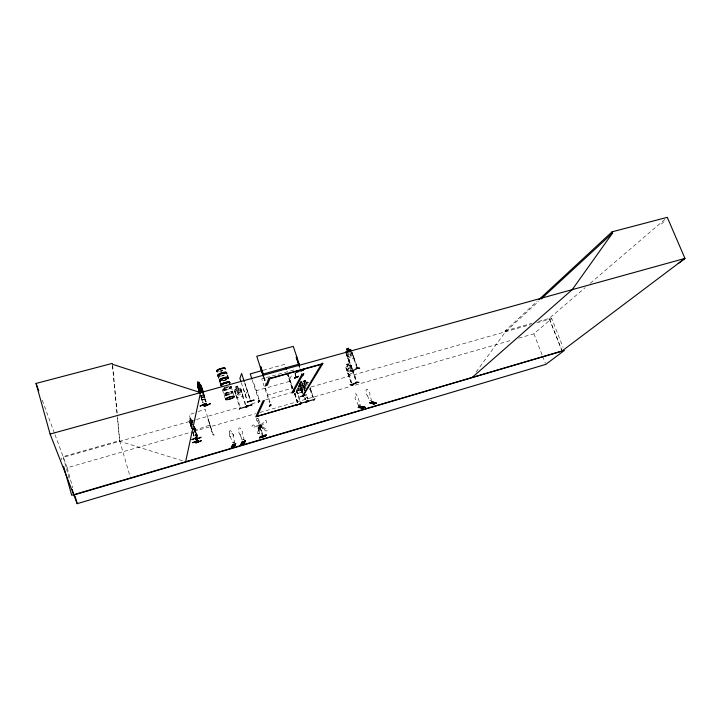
<?xml version="1.0" encoding="UTF-8"?>
<svg xmlns="http://www.w3.org/2000/svg" width="721" height="721" viewBox="0 0 721 721"><rect width="100%" height="100%" fill="white"/><g stroke="black" fill="none" stroke-linecap="round" stroke-linejoin="round"><path stroke-width="0.54" stroke-dasharray="3.6 2.7" d="M193.994 429.977L193.994 428.472M243.112 439.756L243.437 439.468M234.046 442.343L233.568 442.532L234.055 442.46M233.928 442.207L233.694 442.207M310.048 389.809L310.084 387.736M310.156 387.727L310.129 389.836M302.505 389.908L302.478 391.963L297.944 393.305L302.559 391.999L302.586 389.881M225.466 399.182L221.735 387.465M203.926 397.613L203.971 395.892M203.169 395.667L203.214 393.945M242.355 396.162L242.427 393.927M234.082 396.226L231.234 386.934M232.865 392.278A4.65 1.018 -17.6 0 1 225.889 395.144A4.65 1.018 -17.6 0 1 226.565 393.098A4.65 1.018 -17.6 0 1 232.865 392.278L232.874 392.206M359.437 405.166L358.95 405.157M359.301 405.076L358.806 405.328M370.089 400.75L370.17 400.642M192.146 423.533L192.237 421.361L190.732 421.235L191.858 424.912M231.243 387.321L231.279 387.33A4.641 1.045 -17.5 0 1 224.303 390.178A4.641 1.045 -17.5 0 1 224.97 388.096A4.641 1.045 -17.5 0 1 231.27 387.303L230.999 386.555M259.452 426.769C261.101 426.769 259.2 425.192 259.893 426.949M349.045 354.029C347.522 358.184 350 357.742 349.595 354.299C351.379 357.265 353.218 354.993 349.802 353.687M264.76 429.464L264.706 429.671A1.289 1.244 25.7 0 0 266.184 430.96A1.289 1.244 25.7 0 0 267.23 429.355A1.289 1.244 25.7 0 0 265.409 428.589L260.849 425.85L260.317 426.67L264.742 429.5L260.335 426.634M298.458 387.33L298.882 385.347M306.614 385.51C308.417 382.563 305.83 382.004 306.037 385.185L303.838 383.86L305.803 385.726L305.614 388.358M298.224 387.88C296.25 391.034 299.17 391.458 298.782 388.186C300.594 391.052 302.369 389.295 299.035 387.664L299.224 385.131M191.254 426.787L189.488 421.208L189.65 420.505L190.47 420.514L189.92 418.622M301.008 388.61L300.549 390.44L298.719 390.962L297.214 389.682M259.227 431.537L259.389 431.609A1.289 1.253 23.5 0 1 259.236 433.528A1.289 1.253 23.5 0 1 257.334 433.015A1.289 1.253 23.5 0 1 258.145 431.275L259.605 426.309C261.732 425.94 257.478 428.905 258.118 431.302A1.289 1.253 23.5 0 0 257.316 433.051A1.289 1.253 23.5 0 0 259.218 433.564A1.289 1.253 23.5 0 0 259.362 431.645L260.533 426.562M258.316 431.248L260.299 426.444L259.893 427.075M234.613 391.422L235.208 391.251L240.643 408.347M351.064 382.653L345.927 367.746L346.278 366.809L350.37 365.024M237.642 386.114L235.497 386.69L236.164 388.799L234.695 389.205L234.253 390.142L239.363 406.383M236.263 388.826L235.406 389.818L236.659 393.72L238.272 395.09L240.273 394.522L240.814 392.557L239.561 388.664L238.263 388.268L237.651 386.095M236.046 395.739L237.371 397.641L242.427 396.199L242.499 393.918L240.697 388.313L239.705 387.79L238.309 388.195M237.371 397.641L236.118 395.694M241.012 389.691L240.417 389.854L245.194 404.724M245.356 395.369L247.159 390.665M244.978 383.896L250.241 399.443L245.203 383.833M243.473 388.565L247.069 399.912M229.305 431.942L229.314 431.915A0.973 0.946 14.2 0 1 229.954 430.734A0.973 0.946 14.2 0 1 231.18 431.383L231.783 433.375A1.956 1.893 14.4 0 1 233.081 436.124L234.92 443.28M253.576 384.185L254.189 383.951L259.163 399.425M230.459 436.863L230.45 436.89A1.956 1.893 14.4 0 1 229.927 433.907L229.936 433.88A1.956 1.893 14.4 0 0 230.459 436.863L232.685 442.829M231.783 433.375L231.801 433.348A1.956 1.893 14.4 0 1 233.09 436.097L233.09 436.097M359.364 405.373L359.139 405.22M233.289 442.225L234.145 441.973M308.408 382.536L307.488 382.049L302.928 383.347L302.532 384.212L303.856 387.718L302.027 388.24M302.604 384.212L302.937 383.329M244.374 440.504L242.526 433.348A1.947 1.893 17.6 0 0 241.238 430.599L240.616 428.644A0.973 0.946 17.3 0 0 239.399 428.004A0.973 0.946 17.3 0 0 238.759 429.175L239.372 431.167A1.947 1.893 17.6 0 0 239.913 434.105L242.139 440.053M265.598 388.592L265.004 388.808L265.598 388.592L270.06 402.408M242.743 439.477L243.608 439.206M254.432 425.787L254.369 425.597A1.289 1.253 21.6 0 0 252.413 425.345A1.289 1.253 21.6 0 0 252.539 427.265A1.289 1.253 21.6 0 0 254.459 426.85L259.74 426.471L259.677 425.534L254.45 425.75M257.604 420.956L257.433 420.947A1.289 1.244 22.6 0 1 256.397 419.298A1.289 1.244 22.6 0 1 258.235 418.595A1.289 1.244 22.6 0 1 258.641 420.478C260.011 421.361 261.552 430.329 259.154 425.787L260.425 425.309L259.506 425.669L257.622 420.92M289.671 379.156L292.086 374.469M257.992 428.031L258.343 427.373L262.074 426.291L261.84 427.328L257.992 428.031L261.723 426.949L262.074 426.291M259.29 427.589L258.875 426.318L260.38 425.435M259.154 425.787L259.254 427.661M258.118 428.4L258.343 427.373M260.506 427.238L260.2 425.769L260.47 427.31M260.84 426.093L265.022 422.966A1.28 1.244 24.9 0 0 266.725 422.055A1.28 1.244 24.9 0 0 265.463 420.559A1.28 1.244 24.9 0 0 264.201 421.983L260.245 425.327L260.858 426.057M261.128 426.607A1.127 1.091 23.7 0 0 260.119 424.957A1.127 1.091 23.7 0 0 259.19 426.607A1.127 1.091 23.7 0 0 261.128 426.607L261.173 426.517A1.127 1.091 23.7 0 0 260.173 424.867A1.127 1.091 23.7 0 0 259.236 426.517A1.127 1.091 23.7 0 0 261.173 426.517M294.907 394.892L299.918 385.996M296.682 391.566L297.935 393.324M304.875 388.439L302.892 386.447C304.812 383.428 301.973 382.995 302.315 386.114L299.909 384.203L298.638 384.563M301.775 392.134L299.125 386.177M304.271 382.95L303.622 381.021L305.578 380.472L306.218 382.418L307.371 382.851M305.569 380.49L303.613 381.039M302.919 391.161L300.819 384.626L302.649 384.104L304.659 390.656L302.892 385.393M306.227 382.4L305.533 380.553M307.479 382.067L308.399 382.554M304.289 389.385L305.524 391.161M476.112 372.072L505.43 331.894L538.542 301.342M299.837 384.897L300.603 383.978L299.963 382.022L301.784 381.526M505.43 331.894L505.07 330.948L537.181 301.216M661.31 224.06L666.159 219.887M538.488 321.467L549.267 318.412L585.182 287.643M590.319 283.254L667.276 217.327M518.723 338.167L533.882 333.814L551.745 318.61L563.11 347.396M353.254 355.714L353.344 358.067L349.027 360.094L347.783 358.301M262.588 436.367L259.776 427.643L260.2 427.445L262.723 434.213M260.533 427.427L259.776 427.643M193.003 423.092L191.056 418.577L191.588 420.622M189.596 420.532L192.435 420.613M190.416 420.541L191.263 424.903L192.345 426.481M189.488 421.208L191.732 428.788M191.606 420.559L193.066 421.244M192.372 420.568L193.03 421.271M190.921 426.787L189.776 422.425M189.929 422.506L191.425 426.706M346.278 366.809L347.468 366.259L346.765 364.321L348.522 363.519L349.198 365.556M346.801 364.321L348.558 363.528M191.056 426.517L192.038 428.472L194.832 428.481L194.643 426.49M349.234 365.466L350.37 364.952L351.226 365.349L356.462 380.318M346.549 369.576L351.839 367.187M347.756 372.955L348.937 374.641L353.11 372.784L353.047 370.576M348.937 374.641L353.11 372.784M200.78 395.414L201.853 397.695L204.701 397.983L204.485 395.784L204.701 397.983M203.818 393.783L205.395 399.966L203.277 391.791M191.245 424.11L190.596 422.109L191.561 422.218M191.2 424.038L192.137 428.292M194.922 430.104L195.148 431.924M369.864 400.588L370.648 400.272M222.798 370.36L220.572 371.126A4.569 1.109 -17.4 0 0 222.789 370.342M191.957 425.877L191.651 423.515L190.209 421.262L191.75 423.074L191.849 421.262L192.976 424.912M194.183 412.971L189.19 414.683L192.11 424.173M198.185 411.601L205.188 409.195L212.668 433.069M194.066 430.491L210.117 424.984M212.037 432.113L208.18 418.775M259.398 427.391L260.614 427.039M258.46 427.751L262.192 426.67M195.454 419.802L63.313 457.33L67.179 467.767L192.786 431.717M193.868 431.401L255.595 413.692M259.921 412.448L349.802 386.645M355.21 385.095L512.225 340.033M258.875 426.318L260.092 425.967M505.07 330.948L532.017 323.305M54.994 434.673L63.124 456.627L119.605 440.594L117.361 417.108M196.536 419.496L237.606 407.825M251.656 403.841L257.055 402.3M265.698 399.849L290.563 392.792M295.961 391.251L304.604 388.799M311.093 386.961L530.295 324.702M536.73 322.873L551.745 318.61M299.864 381.995L301.838 381.427L302.432 383.464L303.631 383.824L304.839 387.438L304.379 389.268L302.55 389.791L301.045 388.52M299.179 384.311L303.757 383.004L304.677 383.491L306.407 388.709M267.103 395.261L292.879 387.97M298.251 386.447L300.405 385.843M300.035 388.889L298.197 389.403L297.295 386.69M255.739 390.863L290.338 381.148M304.577 383.644L306.479 383.139L307.615 386.735M302.856 385.447L303.433 385.239L304.451 388.457M293.898 369.927L261.75 378.858L269.492 402.561M263.174 370.306L284.759 364.357L285.453 366.457M304.695 388.502L302.64 386.97C303.027 390.241 300.107 389.818 302.072 386.663L300.107 384.879L300.756 384.69M189.605 422.506L190.11 422.425M191.056 418.577L189.803 418.577L190.47 420.613M353.308 358.067L353.155 355.723M193.688 431.861L195.274 431.96M205.467 399.939L202.547 399.686L201.474 397.406M202.556 399.614L205.413 399.867M204.719 397.884L201.925 397.586L204.764 397.956M191.507 424.732L192.399 424.822M190.578 424.038L192.201 424.182M345.927 367.746L351.163 382.662M202.033 395.541L203.367 395.829L202.718 393.738M346.422 368.954L346.9 368.737L352.38 384.563M351.596 366.565L351.109 366.791L351.839 368.9M349.162 365.556L350.271 365.799M358.571 405.103L359.301 404.787M371.793 401.327L369.747 394.396A1.884 1.802 -74.2 0 0 368.431 391.773L367.773 389.881A0.946 0.901 -73.6 0 0 366.619 389.349A0.946 0.901 -73.6 0 0 366.07 390.566L366.728 392.458A1.884 1.802 -74.2 0 0 367.34 395.36L367.377 395.369M182.44 460.764L119.803 441.288L117.478 416.747M303.739 383.094L304.613 383.536L305.785 387.249M349.541 372.126L348.126 370.964L346.864 367.34L347.522 366.295L346.846 364.357M207.9 418.874L212.082 432.14M306.308 388.799L304.803 387.528L303.595 383.914L304.361 382.995L303.712 381.067M347.783 372.919L348.973 374.65M347.81 358.265L349.081 360.004M301.802 392.062L298.864 385.167M201.628 395.64L202.799 397.496M191.155 426.481L192.101 428.382M203.178 402.597L200.916 395.369L201.916 397.659M367.34 395.36L369.702 401.056M358.418 405.572L356.075 399.885A1.884 1.793 -75.4 0 1 355.471 396.992L354.822 395.099A0.937 0.892 -74.8 0 1 355.363 393.891A0.937 0.892 -74.8 0 1 356.507 394.423L357.165 396.316A1.884 1.793 -75.4 0 1 358.472 398.929L360.491 405.842M549.267 318.412L561.704 349.928M549.555 319.403L561.623 349.982M533.882 333.814L542.219 355.219M542.616 356.237L545.4 363.366M239.913 434.105L242.157 440.026M42.242 400.164L54.616 433.627M351.28 350.154L357.319 367.25M351.875 352.055L357.201 367.25M351.569 352.74L356.444 366.439M350.325 350.649L351.668 354.507L351.325 356.589L349.622 357.4L348.144 356.183L347.143 353.29M349.748 352.046L350.748 354.939L349.054 355.75L348.045 352.857M351.154 365.403L352.227 368.512M346.882 353.813L352.722 370.621M346.765 353.804L351.938 368.909M352.299 369.972L355.967 380.535M352.209 369.954L355.877 380.526M345.936 352.776L351.488 368.755M346.269 354.038L351.524 369.431M350.649 369.828L349.388 366.196L347.747 366.944L349 370.567M309.958 389.151L312.752 397.613M299.314 366.358L299.99 368.377M307.317 396.811L307.984 398.974M307.479 399.074L306.776 396.965L307.443 399.128M305.037 397.478L305.74 399.578L305.001 397.532M302.883 391.215L301.162 385.897L300.585 386.105L302.703 392.422M304.496 397.631L305.163 399.795M299.702 383.59L302.82 393.062M299.395 383.743L302.55 393.161M299.188 383.806L302.459 393.315M299.143 383.743L302.243 393.378M296.547 389.502L301.081 403.264M296.358 390.71L299.837 401.318M294.835 393.576L297.881 402.715M294.745 393.72L297.791 402.859M288.175 374.478L292.906 388.691M294.628 393.639L297.665 402.778M287.553 372.757L292.879 388.754M294.538 393.783L297.584 402.922M264.31 377.119L265.95 382.292M263.688 377.29L265.689 383.419M263.661 377.362L265.661 383.482M252.296 380.246L258.569 399.587M260.272 425.633L260.678 426.913M260.2 427.445L263.021 436.169M244.545 382.563L249.98 399.587M241.274 382.671L246.843 399.975M245.789 404.562L240.634 388.367L239.696 387.871L234.749 389.268L234.334 390.151L236.109 395.712M238.263 388.286L237.597 386.204L235.587 386.762L236.254 388.844M229.314 431.915L229.927 433.907M203.845 394.342L206.188 401.813M203.304 393.369L205.981 401.912M203.322 393.81L205.846 401.786M202.962 393.342L205.638 401.876M200.853 395.396L201.51 397.397M200.961 396.244L202.971 402.688M200.826 396.117L202.844 402.561M200.952 397.289L202.628 402.66M194.652 426.724L197.617 436.304M194.805 427.868L197.437 436.385M194.652 427.787L197.284 436.304M193.733 425.922L197.112 436.385M193.643 425.958L196.878 436.584M194.03 428.175L196.689 436.656M193.841 428.247L196.427 436.638M193.679 428.265L196.238 436.448M193.679 428.86L195.968 436.547M190.659 422.082L192.624 428.337M193.021 432.14L194.4 436.34M192.904 432.14L194.219 436.421M192.759 432.122L194.066 436.34M192.904 433.213L193.895 436.421M119.605 440.594L130.204 476.905M67.179 467.767L72.776 487.829M63.124 456.627L69.865 480.826M61.276 457.853L61.871 459.998M295.141 372.712L295.583 374.803M295.331 373.712L295.7 375.551M295.069 372.748L295.457 376.047M295.394 375.578L295.186 373.721L295.277 375.515M112.62 365.439L117.37 415.629M112.458 365.655L117.253 415.99M226.791 379.345A4.632 1.081 -17.4 0 1 221.419 381.003M225.736 379.534A4.632 1.081 -17.4 0 1 224.646 379.949M223.492 380.309A4.632 1.081 -17.4 0 1 221.338 380.751M224.312 375.136A4.56 1.091 -17.4 0 1 219.977 376.326M224.249 374.857A4.632 1.109 -17.4 0 1 222.005 375.623M220.878 375.893A4.632 1.109 -17.4 0 1 219.851 376.065M222.293 380.273A4.569 1.072 -17.4 0 1 221.284 380.436M226.836 379.634A4.56 1.063 -17.5 0 1 221.545 381.265M222.852 370.603A4.533 1.1 -17.4 0 1 220.653 371.351M219.554 371.612A4.533 1.1 -17.4 0 1 218.544 371.775M222.735 370.179A4.56 1.109 -17.4 0 1 220.518 370.936M230.17 386.555A4.641 1.045 -17.5 0 1 229.323 388.403A4.641 1.045 -17.5 0 1 222.933 389.962A4.641 1.045 -17.5 0 1 224.871 387.844M225.979 387.429A4.641 1.045 -17.5 0 1 229.305 386.618M230.017 386.294A4.569 1.027 -17.5 0 1 229.774 387.817A4.569 1.027 -17.5 0 1 223.889 389.637A4.569 1.027 -17.5 0 1 223.077 388.439M223.843 388.006A4.569 1.027 -17.5 0 1 224.808 387.565M225.898 387.15A4.569 1.027 -17.5 0 1 227.043 386.798M258.623 420.514A1.289 1.244 22.6 0 0 258.217 418.631A1.289 1.244 22.6 0 0 256.397 419.298A1.289 1.244 22.6 0 0 257.451 420.911M235.686 389.764L237.795 391.773C235.587 395.171 238.759 395.622 238.399 392.098C240.255 395 242.635 393.693 238.687 391.539C240.715 388.34 237.903 387.754 238.065 391.179L236.335 389.601L235.686 389.764M190.542 423.966L190.443 424.633L190.542 423.966M348.306 364.069L347.252 364.547L347.477 365.196L348.531 364.718L348.306 364.069M301.567 381.941L300.387 382.274L300.603 382.914L301.784 382.59L301.567 381.941M239.742 392.855L237.732 393.414L236.488 389.52L238.489 388.961L239.742 392.855M305.316 380.967L304.145 381.292L304.361 381.941L305.533 381.607L305.316 380.967M237.353 386.627L236.064 386.988L236.29 387.682L237.579 387.321L237.353 386.627M191.137 419.613L190.218 418.955L191.137 419.613M191.741 423.2L190.975 422.488L191.741 423.2M313.32 397.397L310.138 387.952L313.284 397.46M292.329 388.862L287.598 374.641L292.293 388.916M226.015 395.414A4.578 1 -17.6 0 0 232.883 392.584A4.578 1 -17.6 0 0 226.691 393.396A4.578 1 -17.6 0 0 226.015 395.414M225.754 394.576A4.578 1.009 -17.6 0 0 232.622 391.755A4.578 1.009 -17.6 0 0 226.421 392.557A4.578 1.009 -17.6 0 0 225.754 394.576M224.438 390.44A4.569 1.027 -17.5 0 0 231.297 387.61A4.569 1.027 -17.5 0 0 225.096 388.394A4.569 1.027 -17.5 0 0 224.438 390.44M225.808 394.892A4.65 1.018 -17.6 0 0 232.784 392.017A4.65 1.018 -17.6 0 0 226.484 392.846A4.65 1.018 -17.6 0 0 225.808 394.892"/><path stroke-width="1.08" d="M201.871 392.188L201.844 389.71L201.447 391.638L199.852 389.439L201.366 392.116M199.771 389.43L199.789 387.862L198.23 385.302L198.536 384.5C195.824 378.606 200.24 385.744 197.554 384.347L199.347 391.07M200.312 387.934L200.33 385.546L198.762 385.239L200.068 389.412L201.222 389.538M353.687 370.9L350.145 370.882M350.37 370.765L353.66 370.954M353.11 384.843L350.1 384.762M350.325 384.644L352.893 384.987M350.172 350.992L349.532 351.136M201.781 391.323L200.537 385.447L199.014 382.337L197.707 382.22M301.18 403.625L295.15 405.436L301.171 403.571M307.525 401.939L308.282 400.479M299.936 404.13L300.918 402.552L299.693 404.247M269.582 406.139L270.645 404.436M269.843 406.049L270.681 404.382L269.564 406.184M265.625 386.068L266.229 384.23M258.587 402.012L259.38 400.326M239.309 409.42L240.201 407.653M199.663 391.359L199.735 390.629L200.564 390.728M199.708 391.395L199.843 390.683M199.879 392.422C199.906 391.575 197.626 387.979 199.996 388.799L199.555 389.502L200.537 392.639L684.95 258.415L667.276 217.327L612.102 231.82L538.83 299.684M198.951 389.43L199.104 388.619M200.51 392.612L112.512 364.321L112.251 363.411L36.05 383.437L50.091 434.06L73.74 494.714M197.455 385.131L197.617 384.32L200.519 384.735M185.594 461.873L200.555 392.395M200.609 392.584L50.091 434.06M246.231 407.365L247.249 405.68L246.573 407.347M246.537 407.329L247.231 405.662M260.939 366.98L260.317 367.151L263.354 376.272M358.743 407.086L363.222 408.149M360.302 406.464L364.763 407.545M365.304 407.329L360.347 406.446M362.735 408.338L358.112 407.455L358.625 407.266M363.276 408.131L358.797 407.059M365.25 407.347L360.698 406.455M369.549 402.769L373.82 404.057L374.379 403.697M374.316 403.859L369.909 402.742L374.433 403.679M371.865 401.976L376.191 403.102L371.82 402.003M253.972 400.101L247.348 401.994M268.861 378.029L266.139 385.185M245.491 406.626L252.071 404.769L245.5 406.671M250.25 400.633L250.511 401.264L250.575 400.561M231.405 447.705L232.901 444.415M231.27 447.876L232.811 444.569M231.792 447.705L233.361 444.415L232 447.525M256.982 416.495L264.364 400.47L263.093 400.831L255.793 416.846L297.647 404.535L257.118 416.206M235.686 443.604L233.487 447.227L235.145 443.757M235.551 443.775L233.838 447.119L235.416 443.812M266.941 384.906L266.211 385.167L266.806 384.933M259.767 401.056L259.037 401.255M242.914 441.477L240.607 445.127L242.373 441.631M240.661 445.109L242.283 441.793M242.427 441.613L241.012 445.001L242.653 441.667M242.806 441.649L241.544 444.848M244.527 441.144L242.797 444.469L244.608 440.982M242.869 444.469L245.149 440.828M243.482 444.154L244.996 440.991L243.166 444.379M243.401 444.307L245.068 440.982M243.725 444.226L245.428 440.855L243.536 444.136M271.015 405.103L270.321 405.301M233.442 444.253L231.675 447.75L233.496 444.235M234.01 447.065L235.749 443.586M294.871 377.804C306.164 373.28 287.039 380.796 297.872 376.984M301.883 374.451L291.735 392.99L292.978 392.639L303.208 374.073L301.883 374.451L301.693 373.884M259.479 437.863L260.254 436.575L266.193 434.763L265.409 436.133L259.479 437.863L265.427 436.205L266.22 434.835M200.321 391.458L200.699 390.782L199.239 386.483L200.456 386.636L201.763 390.944L203.304 391.764L202.574 391.034M302.928 374.884L302.36 374.965M293.411 392.161L294.384 390.394M303.892 373.757L302.378 375.839L303.514 373.857M321.449 364.024L302.478 396.009L303.802 395.676M303.126 395.928L322.792 363.645L322.593 363.078M346.81 352.335L347.477 351.208M300.242 396.676L306.479 394.856M303.325 396.469L304.334 394.766M299.666 404.283L300.666 402.669M196.355 439.729L197.5 440.657M307.074 400.831L305.983 402.489L307.038 400.831M308.687 401.074L308.146 401.182M313.509 399.704L314.095 399.488M313.878 400.218L314.897 398.578M572.222 289.644L612.598 233.009L612.102 231.82M203.872 404.706L203.664 404.039M347.089 352.218L347.702 352.01M369.954 402.751L374.262 403.877M372.342 401.804L376.353 403.057M375.857 403.255L371.522 402.138M541.011 299.062L612.598 233.009M197.076 437.35L192.065 439.657M206.332 403.363L200.123 406.058M200.285 406.031L206.179 403.363M472.201 377.434L572.528 289.373M235.064 443.92L233.487 447.227M678.209 263.535L684.95 258.415L562.101 350.938M194.499 438.575L198.131 438.512M203.241 404.814L207.017 405.112M206.648 405.103L207.251 404.995L203.511 404.715M240.111 408.501L246.564 406.608M351.74 384.78L357.012 382.445M293.798 391.395L293.177 391.566M299.026 370.612L297.214 371.117M195.472 441.703L198.203 441.802M303.541 369.35L301.738 369.855M299.585 370.459L298.143 371.324L299.008 371.531L296.16 372.333L297.575 371.477L296.682 371.261M304.1 369.197L302.658 370.071L303.514 370.279L300.666 371.072L302.081 370.224L301.207 370.008M352.19 370.873L357.688 368.305M302.829 374.92L302.36 374.983M259.677 401.083L259.172 401.227M270.925 405.13L270.384 405.283M357.147 382.454L351.866 384.798M347.513 351.217L346.675 349.108L348.495 348.243L349.207 350.397M348.495 348.342L346.675 349.108M347.423 351.172L346.152 351.758L345.828 352.776L346.188 351.767L350.424 349.739L349.243 350.307M347.711 351.893L349.415 351.082M356.327 368.007L359.635 368.224M203.178 392.215L200.51 384.663L203.484 392.819M199.609 392.99L197.806 386.456L199.492 390.791M198.149 386.492L197.599 386.546M191.858 439.648L196.941 437.395M199.933 388.466L201.15 388.61L201.781 390.872M201.15 388.862L202.61 389.791L201.934 388.961M195.697 439.513L200.916 437.305M200.943 437.332L195.733 439.558M358.643 382.445L355.814 382.283L358.878 382.373M204.322 406.41L210.171 403.697M204.115 406.392L210.343 403.751L210.018 403.354M198.221 440.45L192.687 442.721L198.113 440.522M201.132 440.711L195.733 442.964L201.285 440.774M225.484 383.067L226.052 382.932M196.409 439.756L197.491 440.648M213.921 435.024L212.74 434.105M225.628 383.202L226.133 383.184M73.83 495.03L77.201 503.673L545.797 364.384L564.336 350.478L73.83 495.03L72.253 489.379M562.029 351.001L71.694 495.273L63.655 466.406M314.032 399.506L308.2 401.227M247.321 402.012L254.017 400.137M294.348 390.467L293.69 392.116M269.05 378.606L322.792 363.645M270.249 378.615L321.205 364.42M262.624 374.199L299.215 364.078M262.093 370.603L250.232 373.875L251.953 379.183M266.283 385.158L267.5 384.78L270.24 377.651M225.889 383.103L226.367 383.076L225.925 382.959M300.495 403.445L306.506 401.669M356.066 368.098L359.617 368.197M358.95 407.131L363.429 408.194M351.28 350.154L350.388 349.739M201.51 386.88L202.844 392.179M200.925 391.521L202.06 391.656M199.645 384.59L200.51 384.663M199.771 390.71L202.637 391.007M201.303 389.71L200.168 389.574L201.15 392.702M197.77 382.301L198.933 382.436M199.077 388.727L201.88 389.061M199.987 387.411L199.852 386.97L200.077 387.483M349.171 350.397L350.325 350.649M360.653 406.446L364.808 407.518M201.835 390.908L202.673 391.728M201.069 388.961L202.889 392.9M200.627 391.197L198.14 385.167L199.879 387.384L199.978 385.384L202.277 392.828M36.05 383.437L38.754 390.755M299.585 365.177L293.267 346.368L256.757 356.264L263.318 376.335M299.35 366.286L296.304 357.201L296.908 357.039L296.259 357.274L299.314 366.358M285.804 367.512L286.498 369.603M260.966 366.908L263.616 375.145M244.221 381.553L241.607 373.46L239.904 378.435L240.931 381.607M227.394 375.253L228.043 377.317M218.148 376.137L218.805 378.192M219.725 381.094L220.986 385.077M201.637 388.033L202.637 391.242M200.312 388.943L200.546 389.682M197.806 386.456L199.825 392.9M75.137 496.282L77.201 503.673M220.085 381.265A4.56 1.063 -17.5 0 1 223.789 378.57A4.56 1.063 -17.5 0 1 228.115 378.777M220.563 381.058A4.632 1.081 -17.4 0 1 220.5 379.616A4.632 1.081 -17.4 0 1 226.115 377.696A4.632 1.081 -17.4 0 1 228.088 378.48M222.005 385.483A4.587 1.054 -17.5 0 1 223.997 383.13A4.587 1.054 -17.5 0 1 229.702 382.572M217.562 371.405A4.542 1.109 -17.4 0 1 217.49 369.945A4.542 1.109 -17.4 0 1 222.987 368.061A4.542 1.109 -17.4 0 1 224.943 368.882M220.977 384.96A4.542 1.045 -17.5 0 1 225.601 382.301A4.542 1.045 -17.5 0 1 229.341 382.653M217.688 371.829A4.551 1.109 -17.4 0 1 219.635 369.404A4.551 1.109 -17.4 0 1 225.331 368.927M217.589 371.576A4.569 1.109 -17.4 0 1 219.544 369.143A4.569 1.109 -17.4 0 1 225.258 368.665M218.986 376.119A4.632 1.109 -17.4 0 1 218.923 374.65A4.632 1.109 -17.4 0 1 224.528 372.73A4.632 1.109 -17.4 0 1 226.511 373.541M220.437 380.49A4.56 1.072 -17.4 0 1 220.635 378.922A4.56 1.072 -17.4 0 1 226.529 377.101A4.56 1.072 -17.4 0 1 227.331 378.363M219.13 376.371A4.56 1.091 -17.4 0 1 219.067 374.929A4.56 1.091 -17.4 0 1 224.582 373.045A4.56 1.091 -17.4 0 1 226.538 373.839M220.482 380.805A4.632 1.081 -17.4 0 1 220.419 379.363A4.632 1.081 -17.4 0 1 226.034 377.444A4.632 1.081 -17.4 0 1 228.007 378.228M218.905 375.857A4.632 1.109 -17.4 0 1 218.842 374.388A4.632 1.109 -17.4 0 1 224.447 372.469A4.632 1.109 -17.4 0 1 226.43 373.28M218.869 375.551A4.551 1.091 -17.4 0 1 218.805 374.1A4.551 1.091 -17.4 0 1 224.321 372.207A4.551 1.091 -17.4 0 1 226.277 373.009M221.563 385.87A4.551 1.036 -17.5 0 1 225.267 383.212A4.551 1.036 -17.5 0 1 229.575 383.392M258.289 402.147L259.452 400.362L258.307 402.138M295.583 377.146L297.881 376.551L295.583 377.146M348.27 348.829L347.18 349.352L347.423 350.036L348.513 349.514L348.27 348.829M263.021 436.169L262.588 436.367L263.021 436.169M199.14 383.5L198.158 382.662L199.14 383.5M200.519 387.826L199.555 386.988L200.519 387.826M227.349 399.578A4.569 0.982 -17.6 0 0 234.217 396.766A4.596 0.991 -17.6 0 0 228.016 397.604A4.596 0.991 -17.6 0 0 227.331 399.587A4.596 0.991 -17.6 0 0 234.235 396.757A4.569 0.982 -17.6 0 0 228.025 397.604A4.569 0.982 -17.6 0 0 227.349 399.578M225.177 382.932A4.587 1.054 -17.5 0 0 221.446 385.618A4.587 1.054 -17.5 0 1 225.186 382.95A4.587 1.054 -17.5 0 1 229.521 383.121A4.587 1.054 -17.5 0 0 225.186 382.95"/></g></svg>
